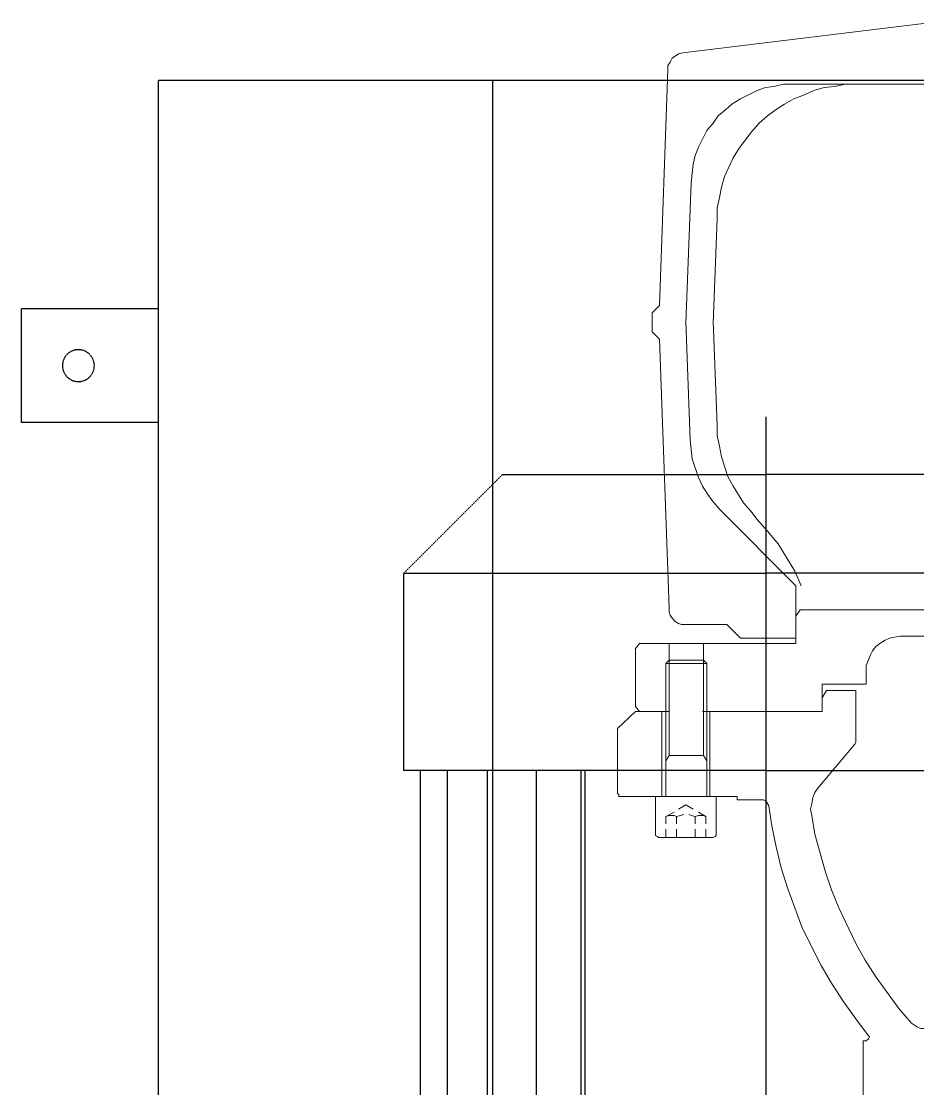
# Model space of a CAD drawing. Extents: x -3873 to 164127, y 7129 to 96529.
# Drawn here: x 59218.6 to 59627.2, y 32114.5 to 32601.3 of the extents above; entities that cross this region are included whole.
import ezdxf

# ---------------------------------------------------------------- set-up
doc = ezdxf.new("R2010")
doc.units = 0
for name, pattern in [('CENTER', [50.8, 31.75, -6.35, 6.35, -6.35]), ('DASHED', [0.2068, 0.1655, -0.0413]), ('HIDDEN', [9.525, 6.35, -3.175])]:
    doc.linetypes.add(name, pattern=pattern)
doc.layers.get('0').update_dxf_attribs({"linetype": 'CONTINUOUS'})
doc.layers.add('FLOORGUTTER', color=5, linetype='HIDDEN')
doc.layers.add('LAYOUT-KROMEKA', color=1, linetype='CONTINUOUS')

# ---------------------------------------------------------------- blocks, each defined once
blk = doc.blocks.new('bwk 5000-ust')
at = {"color": 1, "lineweight": 5}
for points in [[(-599.84, 279.35), (-599.84, 279.35), (-607.49, 271.22), (-607.49, 271.22)], [(-599.84, 279.35), (-599.84, 279.35), (-570.18, 279.35), (-570.18, 279.35)], [(-568.75, 259.26), (-568.75, 259.26), (-568.75, 278.87), (-568.75, 278.87)], [(-636.19, 271.22), (-636.19, 271.22), (-638.58, 269.3), (-638.58, 269.3)], [(-638.58, 240.13), (-638.58, 240.13), (-638.58, 269.3), (-638.58, 269.3)], [(-636.19, 271.22), (-636.19, 271.22), (-609.88, 271.22), (-609.88, 271.22)], [(-609.88, 271.22), (-609.88, 271.22), (-607.49, 269.3), (-607.49, 269.3)], [(-607.49, 271.22), (-607.49, 271.22), (-607.49, 259.26), (-607.49, 259.26)], [(-607.49, 269.3), (-607.49, 269.3), (-607.49, 255.91), (-607.49, 255.91)], [(-792.61, 260.22), (-792.61, 260.22), (-789.26, 263.56), (-789.26, 263.56)], [(-789.26, 263.56), (-789.26, 263.56), (-780.65, 263.56), (-780.65, 263.56)], [(-777.3, 260.22), (-777.3, 260.22), (-780.65, 263.56), (-780.65, 263.56)], [(-792.61, 260.22), (-792.61, 260.22), (-900.23, 256.39), (-900.23, 256.39)], [(-777.3, 260.22), (-777.3, 260.22), (-654.85, 255.91), (-654.85, 255.91)], [(-607.49, 259.26), (-607.49, 259.26), (-568.75, 259.26), (-568.75, 259.26)], [(-568.75, 234.39), (-568.75, 234.39), (-568.75, 262.13), (-568.75, 262.13)], [(-568.75, 259.26), (-568.75, 259.26), (-568.75, 237.26), (-568.75, 237.26)], [(-638.58, 255.91), (-638.58, 255.91), (-607.49, 255.91), (-607.49, 255.91)], [(-630.93, 255.91), (-630.93, 255.91), (-629.49, 257.35), (-629.49, 257.35)], [(-630.93, 240.13), (-630.93, 240.13), (-630.93, 255.91), (-630.93, 255.91)], [(-629.49, 257.35), (-629.49, 257.35), (-629.49, 238.69), (-629.49, 238.69)], [(-629.49, 257.35), (-629.49, 257.35), (-568.75, 257.35), (-568.75, 257.35)], [(-587.4, 255.91), (-587.4, 255.91), (-585.01, 257.35), (-585.01, 257.35)], [(-559.66, 257.35), (-559.66, 257.35), (-561.57, 253.52), (-561.57, 253.52)], [(-556.31, 257.35), (-556.31, 257.35), (-559.66, 257.35), (-559.66, 257.35)], [(-550.09, 257.35), (-550.09, 257.35), (-553.92, 257.35), (-553.92, 257.35)], [(-922.24, 132.5), (-922.24, 132.5), (-907.89, 249.69), (-907.89, 249.69)], [(-784.48, 248.26), (-784.48, 248.26), (-848.57, 245.87), (-848.57, 245.87)], [(-785.43, 248.26), (-785.43, 248.26), (-731.38, 246.34), (-731.38, 246.34)], [(-647.19, 248.26), (-647.19, 248.26), (-647.19, 229.6), (-647.19, 229.6)], [(-563.01, 251.61), (-563.01, 251.61), (-564.92, 248.26), (-564.92, 248.26)], [(-563.01, 244.91), (-563.01, 244.91), (-564.92, 248.26), (-564.92, 248.26)], [(-556.31, 252.56), (-556.31, 252.56), (-559.66, 252.56), (-559.66, 252.56)], [(-550.09, 252.56), (-550.09, 252.56), (-553.92, 252.56), (-553.92, 252.56)], [(-556.31, 243.95), (-556.31, 243.95), (-559.66, 243.95), (-559.66, 243.95)], [(-550.09, 243.95), (-550.09, 243.95), (-553.92, 243.95), (-553.92, 243.95)], [(-638.58, 221.95), (-638.58, 221.95), (-638.58, 240.13), (-638.58, 240.13)], [(-607.49, 240.13), (-607.49, 240.13), (-638.58, 240.13), (-638.58, 240.13)], [(-629.49, 238.69), (-629.49, 238.69), (-630.93, 240.13), (-630.93, 240.13)], [(-568.75, 238.69), (-568.75, 238.69), (-629.49, 238.69), (-629.49, 238.69)], [(-607.49, 240.6), (-607.49, 240.6), (-607.49, 209.51), (-607.49, 209.51)], [(-587.4, 240.13), (-587.4, 240.13), (-585.01, 238.69), (-585.01, 238.69)], [(-559.66, 239.17), (-559.66, 239.17), (-561.57, 242.52), (-561.57, 242.52)], [(-556.31, 239.17), (-556.31, 239.17), (-559.66, 239.17), (-559.66, 239.17)], [(-550.09, 239.17), (-550.09, 239.17), (-553.92, 239.17), (-553.92, 239.17)], [(-784.48, 235.82), (-784.48, 235.82), (-832.31, 233.91), (-832.31, 233.91)], [(-785.43, 235.82), (-785.43, 235.82), (-738.08, 233.91), (-738.08, 233.91)], [(-607.49, 237.26), (-607.49, 237.26), (-568.75, 237.26), (-568.75, 237.26)], [(-607.49, 237.26), (-607.49, 237.26), (-607.49, 186.07), (-607.49, 186.07)], [(-568.75, 224.82), (-568.75, 224.82), (-568.75, 237.26), (-568.75, 237.26)], [(-664.89, 198.03), (-664.89, 198.03), (-699.81, 232.95), (-699.81, 232.95)], [(-640.97, 223.38), (-640.97, 223.38), (-647.19, 229.6), (-647.19, 229.6)], [(-568.75, 224.82), (-568.75, 224.82), (-567.31, 224.82), (-567.31, 224.82)], [(-567.31, 224.82), (-567.31, 224.82), (-567.31, 213.82), (-567.31, 213.82)], [(-640.97, 198.03), (-640.97, 198.03), (-640.97, 223.38), (-640.97, 223.38)], [(-638.58, 198.03), (-638.58, 198.03), (-638.58, 221.95), (-638.58, 221.95)], [(-607.49, 209.51), (-607.49, 209.51), (-607.49, 186.07), (-607.49, 186.07)], [(-893.54, 199.47), (-893.54, 199.47), (-893.54, 91.36), (-893.54, 91.36)], [(-640.97, 198.03), (-640.97, 198.03), (-664.89, 198.03), (-664.89, 198.03)], [(-651.02, 198.03), (-651.02, 198.03), (-653.89, 196.12), (-653.89, 196.12)], [(-653.89, 83.23), (-653.89, 83.23), (-653.89, 196.12), (-653.89, 196.12)], [(-651.02, 198.03), (-651.02, 198.03), (-638.58, 198.03), (-638.58, 198.03)], [(-613.71, 186.07), (-613.71, 186.07), (-617.06, 184.16), (-617.06, 184.16)], [(-607.49, 186.07), (-607.49, 186.07), (-613.71, 186.07), (-613.71, 186.07)], [(-572.57, 187.99), (-572.57, 187.99), (-592.66, 171.25), (-592.66, 171.25)], [(-617.06, 184.16), (-617.06, 184.16), (-617.06, 170.77), (-617.06, 170.77)], [(-617.06, 170.77), (-617.06, 170.77), (-594.58, 170.77), (-594.58, 170.77)], [(-626.15, 165.98), (-626.15, 165.98), (-619.93, 165.98), (-619.93, 165.98)], [(-457.29, 167.42), (-457.29, 167.42), (-457.29, 165.98), (-457.29, 165.98)], [(-393.19, 167.42), (-393.19, 167.42), (-457.29, 167.42), (-457.29, 167.42)], [(-641.93, 94.71), (-641.93, 94.71), (-641.93, 150.68), (-641.93, 150.68)]]:
    blk.add_open_spline(points, degree=3, dxfattribs=at)
for points, knots in [([(-570.18, 279.35), (-570.18, 279.35), (-569.7, 278.87), (-569.7, 278.87), (-569.7, 278.87), (-568.75, 278.87), (-568.75, 278.87)], [0, 0, 0, 0, 1, 1, 1, 2, 2, 2, 2]), ([(-568.75, 262.13), (-568.75, 262.13), (-551.05, 262.13), (-551.05, 262.13), (-551.05, 262.13), (-550.57, 261.17), (-550.57, 261.17), (-550.57, 261.17), (-550.09, 260.69), (-550.09, 260.69)], [0, 0, 0, 0, 1, 1, 1, 2, 2, 2, 3, 3, 3, 3]), ([(-550.09, 260.69), (-550.09, 260.69), (-550.09, 235.82), (-550.09, 235.82), (-550.09, 235.82), (-550.57, 234.86), (-550.57, 234.86), (-550.57, 234.86), (-551.05, 234.39), (-551.05, 234.39), (-551.05, 234.39), (-568.75, 234.39), (-568.75, 234.39)], [0, 0, 0, 0, 1, 1, 1, 2, 2, 2, 3, 3, 3, 4, 4, 4, 4]), ([(-907.89, 249.69), (-907.89, 249.69), (-907.41, 251.61), (-907.41, 251.61), (-907.41, 251.61), (-905.5, 254.48), (-905.5, 254.48), (-905.5, 254.48), (-903.58, 255.43), (-903.58, 255.43), (-903.58, 255.43), (-902.15, 256.39), (-902.15, 256.39), (-902.15, 256.39), (-900.23, 256.39), (-900.23, 256.39)], [0, 0, 0, 0, 1, 1, 1, 2, 2, 2, 3, 3, 3, 4, 4, 4, 5, 5, 5, 5]), ([(-654.85, 255.91), (-654.85, 255.91), (-652.93, 255.91), (-652.93, 255.91), (-652.93, 255.91), (-651.5, 255.43), (-651.5, 255.43), (-651.5, 255.43), (-650.06, 254.48), (-650.06, 254.48), (-650.06, 254.48), (-648.63, 253.04), (-648.63, 253.04), (-648.63, 253.04), (-647.67, 251.61), (-647.67, 251.61), (-647.67, 251.61), (-647.19, 250.17), (-647.19, 250.17), (-647.19, 250.17), (-647.19, 248.26), (-647.19, 248.26)], [0, 0, 0, 0, 1, 1, 1, 2, 2, 2, 3, 3, 3, 4, 4, 4, 5, 5, 5, 6, 6, 6, 7, 7, 7, 7]), ([(-630.93, 240.13), (-630.93, 240.13), (-587.4, 240.13), (-587.4, 240.13), (-587.4, 240.13), (-587.4, 255.91), (-587.4, 255.91), (-587.4, 255.91), (-630.93, 255.91), (-630.93, 255.91)], [0, 0, 0, 0, 1, 1, 1, 2, 2, 2, 3, 3, 3, 3]), ([(-559.66, 252.56), (-559.66, 252.56), (-560.14, 253.52), (-560.14, 253.52), (-560.14, 253.52), (-560.14, 255.91), (-560.14, 255.91), (-560.14, 255.91), (-559.66, 257.35), (-559.66, 257.35)], [0, 0, 0, 0, 1, 1, 1, 2, 2, 2, 3, 3, 3, 3]), ([(-560.61, 249.21), (-560.61, 249.21), (-560.14, 250.65), (-560.14, 250.65), (-560.14, 250.65), (-559.66, 252.56), (-559.66, 252.56)], [0, 0, 0, 0, 1, 1, 1, 2, 2, 2, 2]), ([(-893.54, 199.47), (-893.54, 199.47), (-893.54, 203.77), (-893.54, 203.77), (-893.54, 203.77), (-892.58, 208.08), (-892.58, 208.08), (-892.58, 208.08), (-892.1, 211.9), (-892.1, 211.9), (-892.1, 211.9), (-890.67, 215.73), (-890.67, 215.73), (-890.67, 215.73), (-886.84, 223.38), (-886.84, 223.38), (-886.84, 223.38), (-884.45, 227.21), (-884.45, 227.21), (-884.45, 227.21), (-882.06, 230.08), (-882.06, 230.08), (-882.06, 230.08), (-879.19, 233.43), (-879.19, 233.43), (-879.19, 233.43), (-875.84, 235.82), (-875.84, 235.82), (-875.84, 235.82), (-872.49, 238.69), (-872.49, 238.69), (-872.49, 238.69), (-864.84, 242.52), (-864.84, 242.52), (-864.84, 242.52), (-861.01, 243.95), (-861.01, 243.95), (-861.01, 243.95), (-857.18, 244.91), (-857.18, 244.91), (-857.18, 244.91), (-848.57, 245.87), (-848.57, 245.87)], [0, 0, 0, 0, 1, 1, 1, 2, 2, 2, 3, 3, 3, 4, 4, 4, 5, 5, 5, 6, 6, 6, 7, 7, 7, 8, 8, 8, 9, 9, 9, 10, 10, 10, 11, 11, 11, 12, 12, 12, 13, 13, 13, 14, 14, 14, 14]), ([(-731.38, 246.34), (-731.38, 246.34), (-722.77, 245.39), (-722.77, 245.39), (-722.77, 245.39), (-714.16, 242.52), (-714.16, 242.52), (-714.16, 242.52), (-710.33, 240.6), (-710.33, 240.6), (-710.33, 240.6), (-706.51, 238.21), (-706.51, 238.21), (-706.51, 238.21), (-703.16, 235.82), (-703.16, 235.82), (-703.16, 235.82), (-699.81, 232.95), (-699.81, 232.95)], [0, 0, 0, 0, 1, 1, 1, 2, 2, 2, 3, 3, 3, 4, 4, 4, 5, 5, 5, 6, 6, 6, 6]), ([(-559.66, 243.95), (-559.66, 243.95), (-560.14, 245.87), (-560.14, 245.87), (-560.14, 245.87), (-560.61, 246.82), (-560.61, 246.82)], [0, 0, 0, 0, 1, 1, 1, 2, 2, 2, 2]), ([(-559.66, 239.17), (-559.66, 239.17), (-560.14, 240.13), (-560.14, 240.13), (-560.14, 240.13), (-560.14, 242.52), (-560.14, 242.52), (-560.14, 242.52), (-559.66, 243.95), (-559.66, 243.95)], [0, 0, 0, 0, 1, 1, 1, 2, 2, 2, 3, 3, 3, 3]), ([(-893.54, 170.77), (-893.54, 170.77), (-893.54, 175.55), (-893.54, 175.55), (-893.54, 175.55), (-892.58, 180.33), (-892.58, 180.33), (-892.58, 180.33), (-892.1, 185.12), (-892.1, 185.12), (-892.1, 185.12), (-890.67, 189.9), (-890.67, 189.9), (-890.67, 189.9), (-888.75, 194.21), (-888.75, 194.21), (-888.75, 194.21), (-886.84, 198.99), (-886.84, 198.99), (-886.84, 198.99), (-884.45, 203.29), (-884.45, 203.29), (-884.45, 203.29), (-882.06, 207.12), (-882.06, 207.12), (-882.06, 207.12), (-879.19, 210.95), (-879.19, 210.95), (-879.19, 210.95), (-875.84, 214.77), (-875.84, 214.77), (-875.84, 214.77), (-872.01, 218.12), (-872.01, 218.12), (-872.01, 218.12), (-864.36, 223.86), (-864.36, 223.86), (-864.36, 223.86), (-860.05, 226.73), (-860.05, 226.73), (-860.05, 226.73), (-851.44, 230.56), (-851.44, 230.56), (-851.44, 230.56), (-846.66, 231.99), (-846.66, 231.99), (-846.66, 231.99), (-841.88, 232.95), (-841.88, 232.95), (-841.88, 232.95), (-837.09, 233.91), (-837.09, 233.91), (-837.09, 233.91), (-832.31, 233.91), (-832.31, 233.91)], [0, 0, 0, 0, 1, 1, 1, 2, 2, 2, 3, 3, 3, 4, 4, 4, 5, 5, 5, 6, 6, 6, 7, 7, 7, 8, 8, 8, 9, 9, 9, 10, 10, 10, 11, 11, 11, 12, 12, 12, 13, 13, 13, 14, 14, 14, 15, 15, 15, 16, 16, 16, 17, 17, 17, 18, 18, 18, 18]), ([(-738.08, 233.91), (-738.08, 233.91), (-733.29, 233.91), (-733.29, 233.91), (-733.29, 233.91), (-728.51, 232.95), (-728.51, 232.95), (-728.51, 232.95), (-723.73, 231.99), (-723.73, 231.99), (-723.73, 231.99), (-719.42, 230.56), (-719.42, 230.56), (-719.42, 230.56), (-714.64, 229.12), (-714.64, 229.12), (-714.64, 229.12), (-710.33, 226.73), (-710.33, 226.73), (-710.33, 226.73), (-702.68, 221.95), (-702.68, 221.95), (-702.68, 221.95), (-698.85, 218.6), (-698.85, 218.6), (-698.85, 218.6), (-695.03, 215.73), (-695.03, 215.73)], [0, 0, 0, 0, 1, 1, 1, 2, 2, 2, 3, 3, 3, 4, 4, 4, 5, 5, 5, 6, 6, 6, 7, 7, 7, 8, 8, 8, 9, 9, 9, 9]), ([(-664.89, 195.64), (-664.89, 195.64), (-671.59, 198.51), (-671.59, 198.51), (-671.59, 198.51), (-684.03, 206.16), (-684.03, 206.16), (-684.03, 206.16), (-689.77, 210.95), (-689.77, 210.95), (-689.77, 210.95), (-695.03, 215.73), (-695.03, 215.73)], [0, 0, 0, 0, 1, 1, 1, 2, 2, 2, 3, 3, 3, 4, 4, 4, 4]), ([(-564.44, 210.47), (-564.44, 210.47), (-566.35, 211.43), (-566.35, 211.43), (-566.35, 211.43), (-566.83, 211.9), (-566.83, 211.9), (-566.83, 211.9), (-567.31, 212.86), (-567.31, 212.86), (-567.31, 212.86), (-567.31, 213.82), (-567.31, 213.82)], [0, 0, 0, 0, 1, 1, 1, 2, 2, 2, 3, 3, 3, 4, 4, 4, 4]), ([(-564.44, 210.47), (-564.44, 210.47), (-555.35, 209.03), (-555.35, 209.03), (-555.35, 209.03), (-545.79, 207.12), (-545.79, 207.12), (-545.79, 207.12), (-536.22, 204.73), (-536.22, 204.73), (-536.22, 204.73), (-527.13, 201.86), (-527.13, 201.86), (-527.13, 201.86), (-508.95, 195.16), (-508.95, 195.16), (-508.95, 195.16), (-491.73, 186.55), (-491.73, 186.55), (-491.73, 186.55), (-483.6, 181.77), (-483.6, 181.77), (-483.6, 181.77), (-475.47, 176.51), (-475.47, 176.51), (-475.47, 176.51), (-467.34, 170.77), (-467.34, 170.77), (-467.34, 170.77), (-459.68, 165.03), (-459.68, 165.03)], [0, 0, 0, 0, 1, 1, 1, 2, 2, 2, 3, 3, 3, 4, 4, 4, 5, 5, 5, 6, 6, 6, 7, 7, 7, 8, 8, 8, 9, 9, 9, 10, 10, 10, 10]), ([(-572.57, 187.99), (-572.57, 187.99), (-570.66, 189.42), (-570.66, 189.42), (-570.66, 189.42), (-568.27, 190.38), (-568.27, 190.38), (-568.27, 190.38), (-565.4, 190.86), (-565.4, 190.86), (-565.4, 190.86), (-563.01, 191.34), (-563.01, 191.34), (-563.01, 191.34), (-560.14, 190.86), (-560.14, 190.86)], [0, 0, 0, 0, 1, 1, 1, 2, 2, 2, 3, 3, 3, 4, 4, 4, 5, 5, 5, 5]), ([(-560.14, 190.86), (-560.14, 190.86), (-551.53, 189.42), (-551.53, 189.42), (-551.53, 189.42), (-534.3, 184.64), (-534.3, 184.64), (-534.3, 184.64), (-526.17, 181.77), (-526.17, 181.77), (-526.17, 181.77), (-518.04, 178.42), (-518.04, 178.42), (-518.04, 178.42), (-501.78, 170.77), (-501.78, 170.77), (-501.78, 170.77), (-494.12, 166.46), (-494.12, 166.46), (-494.12, 166.46), (-486.47, 161.68), (-486.47, 161.68), (-486.47, 161.68), (-472.12, 151.16), (-472.12, 151.16), (-472.12, 151.16), (-465.42, 145.42), (-465.42, 145.42)], [0, 0, 0, 0, 1, 1, 1, 2, 2, 2, 3, 3, 3, 4, 4, 4, 5, 5, 5, 6, 6, 6, 7, 7, 7, 8, 8, 8, 9, 9, 9, 9]), ([(-619.93, 165.98), (-619.93, 165.98), (-619.93, 186.07), (-619.93, 186.07), (-619.93, 186.07), (-607.49, 186.07), (-607.49, 186.07)], [0, 0, 0, 0, 1, 1, 1, 2, 2, 2, 2]), ([(-592.66, 171.25), (-592.66, 171.25), (-593.62, 170.77), (-593.62, 170.77), (-593.62, 170.77), (-594.58, 170.77), (-594.58, 170.77)], [0, 0, 0, 0, 1, 1, 1, 2, 2, 2, 2]), ([(-641.93, 150.68), (-641.93, 150.68), (-640.97, 155.46), (-640.97, 155.46), (-640.97, 155.46), (-640.02, 157.37), (-640.02, 157.37), (-640.02, 157.37), (-638.58, 159.77), (-638.58, 159.77), (-638.58, 159.77), (-637.15, 161.68), (-637.15, 161.68), (-637.15, 161.68), (-635.23, 163.11), (-635.23, 163.11), (-635.23, 163.11), (-633.32, 164.07), (-633.32, 164.07), (-633.32, 164.07), (-628.54, 165.98), (-628.54, 165.98), (-628.54, 165.98), (-626.15, 165.98), (-626.15, 165.98)], [0, 0, 0, 0, 1, 1, 1, 2, 2, 2, 3, 3, 3, 4, 4, 4, 5, 5, 5, 6, 6, 6, 7, 7, 7, 8, 8, 8, 8]), ([(-457.29, 165.98), (-457.29, 165.98), (-458.25, 165.03), (-458.25, 165.03), (-458.25, 165.03), (-459.21, 164.55), (-459.21, 164.55), (-459.21, 164.55), (-459.68, 165.03), (-459.68, 165.03)], [0, 0, 0, 0, 1, 1, 1, 2, 2, 2, 3, 3, 3, 3]), ([(-465.42, 145.42), (-465.42, 145.42), (-463.51, 142.55), (-463.51, 142.55), (-463.51, 142.55), (-463.03, 141.11), (-463.03, 141.11), (-463.03, 141.11), (-463.03, 137.76), (-463.03, 137.76), (-463.03, 137.76), (-463.99, 135.85), (-463.99, 135.85)], [0, 0, 0, 0, 1, 1, 1, 2, 2, 2, 3, 3, 3, 4, 4, 4, 4])]:
    blk.add_open_spline(points, degree=3, knots=knots, dxfattribs=at)
at = {"layer": 'FLOORGUTTER', "color": 1, "linetype": 'DASHED'}
for p, q in [((-739.24, 551.2), (-791.24, 551.2)), ((-791.24, 551.2), (-791.24, 488.8)), ((-739.24, 488.8), (-739.24, 551.2)), ((-895.24, -253.49), (-895.24, 488.8)), ((-895.24, 488.8), (-115.24, 488.8))]:
    blk.add_line(p, q, dxfattribs=at)
blk.add_circle((-765.24, 525.2), 7.28, dxfattribs=at)
blk = doc.blocks.new('AP-56 ARTIK POMPASI')
at = {"layer": 'LAYOUT-KROMEKA', "ltscale": 10}
for p, q in [((-490.62, 311.83), (-490.62, 1267.38)), ((-338.28, 311.83), (-338.28, 1042.67))]:
    blk.add_line(p, q, dxfattribs=at)
at = {"layer": 'LAYOUT-KROMEKA', "linetype": 'CENTER', "ltscale": 10}
blk.add_line((-213.63, 465.23), (-213.63, 1207.11), dxfattribs=at)
at = {"layer": 'LAYOUT-KROMEKA', "linetype": 'DASHED'}
for p, q in [((-371.13, 626.45), (-371.13, 963.95)), ((-358.93, 626.45), (-358.93, 963.95)), ((-340.64, 626.45), (-340.64, 963.95)), ((-318.29, 626.45), (-318.29, 963.95)), ((-297.96, 626.45), (-297.96, 963.95)), ((-296.13, 626.45), (-296.13, 785.45)), ((-213.63, 626.45), (-378.63, 626.45)), ((-378.63, 626.45), (-378.63, 536.45)), ((-213.63, 626.45), (-296.13, 626.45)), ((-213.63, 626.45), (-48.63, 626.45)), ((-213.63, 626.45), (-131.13, 626.45)), ((-378.63, 536.45), (-213.63, 536.45)), ((-378.63, 536.45), (-333.63, 491.45)), ((-48.63, 536.45), (-213.63, 536.45)), ((-333.63, 491.45), (-213.63, 491.45)), ((-93.63, 491.45), (-213.63, 491.45))]:
    blk.add_line(p, q, dxfattribs=at)
at = {"layer": 'LAYOUT-KROMEKA', "ltscale": 10, "rotation": 90}
blk.add_blockref('bwk 5000-ust', (-1.82, 1207.07), dxfattribs=at)

msp = doc.modelspace()

# ---------------------------------------------------------------- block references
at = {"layer": 'LAYOUT-KROMEKA', "color": 7, "ltscale": 50, "xscale": -1, "rotation": 180}
msp.add_blockref('AP-56 ARTIK POMPASI', (59771.59, 32886.08), dxfattribs=at)

doc.saveas('drawing.dxf')
